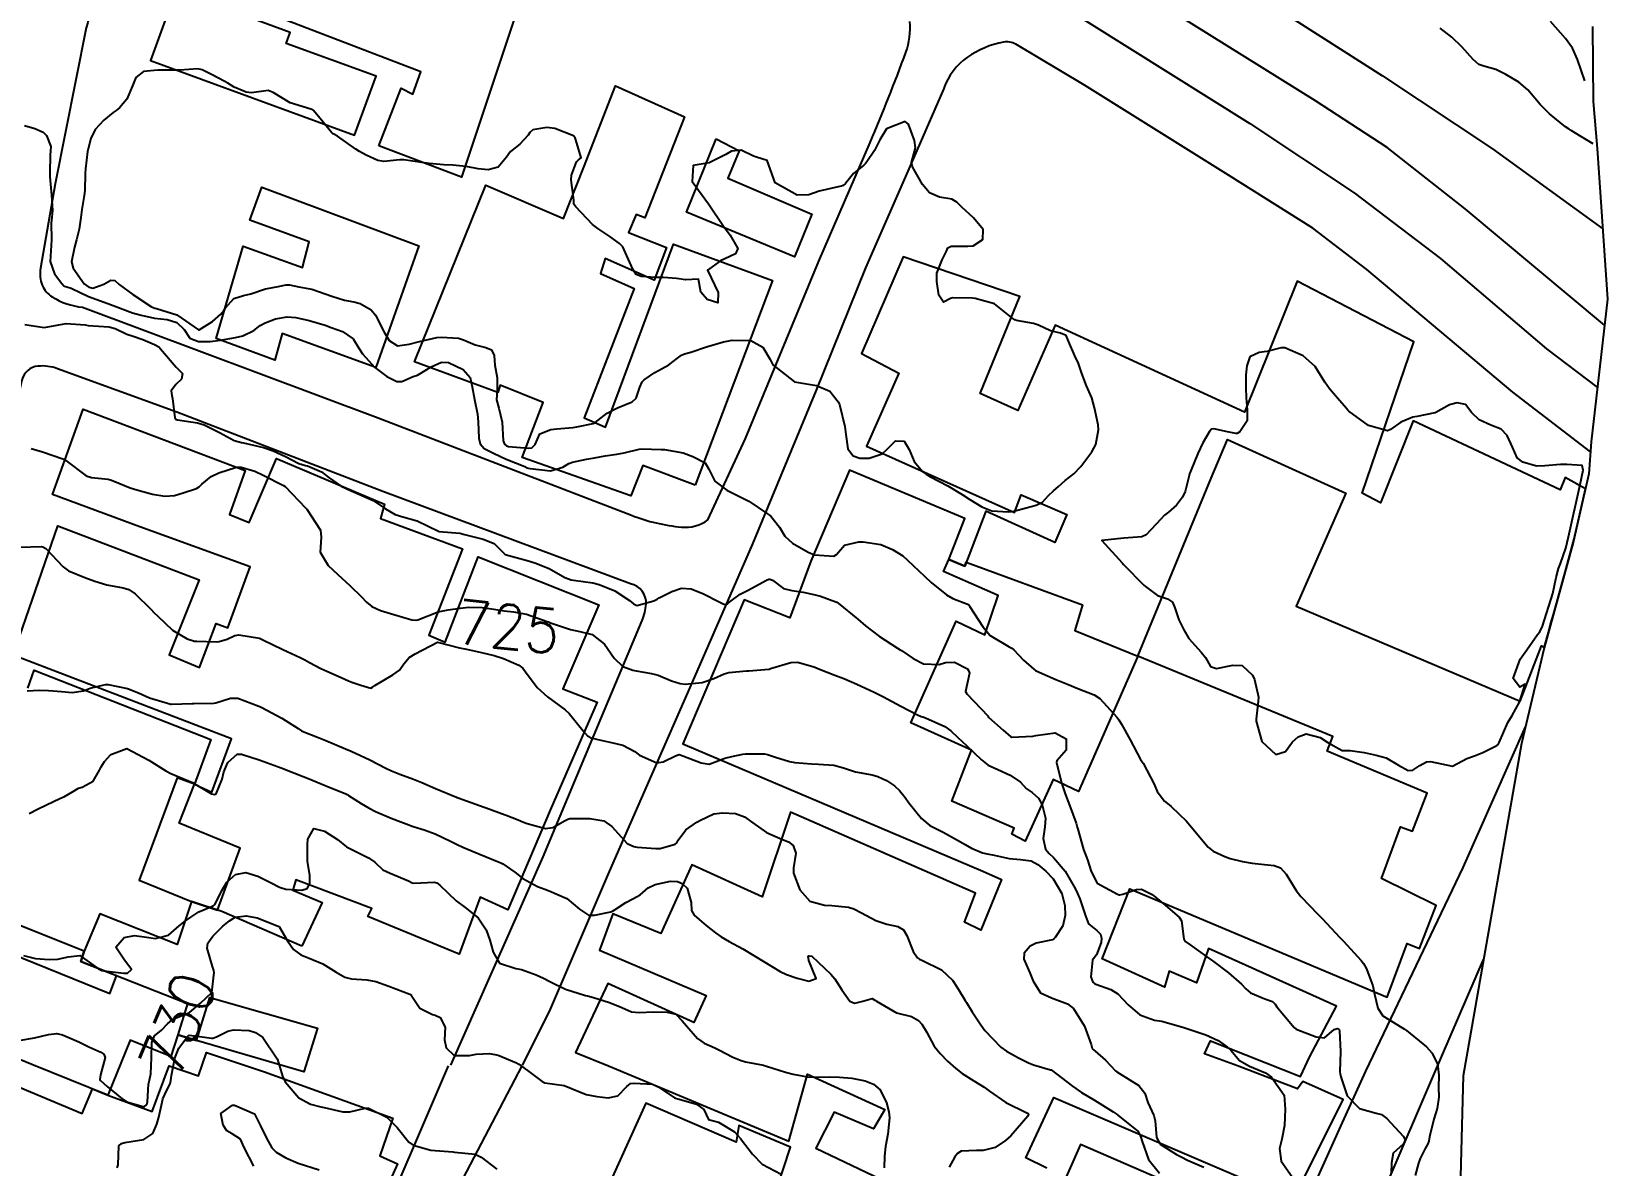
# Model space of a CAD drawing. Header units: metres. Extents: x 318500 to 325275, y 7408834 to 7428799.
# Drawn here: x 321720.5 to 321863.2, y 7415491 to 7415593.7 of the extents above; entities that cross this region are included whole.
import ezdxf
from ezdxf.enums import TextEntityAlignment as Align

# ---------------------------------------------------------------- set-up
doc = ezdxf.new("R2010")
doc.units = ezdxf.units.M
doc.header["$MEASUREMENT"] = 0
for name, color, linetype in [('Area', 45, 'Continuous'), ('Cotas', 45, 'Continuous'), ('Curvas de Nivel 1m', 11, 'Continuous'), ('Curvas de Nivel 5m', 15, 'Continuous'), ('Edificações', 30, 'Continuous'), ('Vias Primárias', 230, 'Continuous')]:
    doc.layers.add(name, color=color, linetype=linetype)
doc.styles.add('Style-STANDARD', font='STANDARD.shx')

msp = doc.modelspace()

# ---------------------------------------------------------------- linework, layer by layer
at = {"layer": 'Area'}
msp.add_lwpolyline([(321861.79, 7415594.13), (321861.85, 7415587.34), (321862.1, 7415584.49), (321862.22, 7415583.07), (321863.16, 7415569.43), (321861.69, 7415556.51), (321861.47, 7415553.6), (321860.06, 7415547.4), (321857.43, 7415537.85), (321855.38, 7415529.18), (321850.09, 7415499.09), (321849.99, 7415495.73), (321849.42, 7415473.78)], dxfattribs=at)
at = {"layer": 'Curvas de Nivel 1m', "flags": 128}
for points, elevation in [([(321861.1, 7415589.19), (321860.43, 7415591.13), (321859.98, 7415592.16), (321859.36, 7415593.02), (321858.01, 7415594.57)], 724), ([(321861.87, 7415583.49), (321860.66, 7415584.21), (321859.88, 7415584.7), (321859.68, 7415584.82), (321859.34, 7415585.02), (321857.9, 7415586.2), (321857.07, 7415587.05), (321855.93, 7415588.38), (321855.14, 7415589.08), (321853.95, 7415589.78), (321853.05, 7415590.21), (321851.95, 7415590.54), (321851.51, 7415590.68), (321850.99, 7415591.13), (321849.98, 7415592.28), (321849.06, 7415593.16), (321848, 7415593.97)], 723), ([(321719.85, 7415585.16), (321720.78, 7415584.87), (321721.54, 7415584.55), (321721.84, 7415584.26), (321722.24, 7415583.25), (321722.21, 7415582.84), (321722.17, 7415582.5), (321722.15, 7415580.84), (321722.15, 7415580.49), (321722.29, 7415578.84), (321722.38, 7415577.47), (321722.32, 7415576.84), (321722.27, 7415576.31), (321722.29, 7415574.84), (321722.25, 7415574.3), (321722.17, 7415572.84), (321722.56, 7415571.72), (321723.21, 7415570.83), (321723.44, 7415570.6), (321723.67, 7415570.54), (321724.07, 7415570.41), (321725.65, 7415569.66), (321727.4, 7415569.02), (321727.64, 7415568.95), (321728.11, 7415568.76), (321729.63, 7415568.18), (321730.39, 7415567.97), (321731.62, 7415567.71), (321732.76, 7415567.57), (321733.62, 7415567.32), (321734.29, 7415566.68), (321734.82, 7415565.89), (321735.6, 7415565.6), (321736.65, 7415565.6), (321737.6, 7415565.72), (321738.95, 7415565.96), (321739.6, 7415566.09), (321740.6, 7415566.6), (321741.17, 7415567.04), (321741.62, 7415567.29), (321742.57, 7415567.63), (321743.63, 7415567.83), (321744.4, 7415567.77), (321745.62, 7415567.49), (321747.07, 7415567.06), (321747.62, 7415566.87), (321748.62, 7415566.49), (321749.6, 7415565.82), (321750.12, 7415565), (321750.44, 7415564.47), (321751.57, 7415563.24), (321752.64, 7415562.43), (321753.55, 7415561.96), (321754, 7415561.97), (321755.04, 7415562.41), (321755.41, 7415562.55), (321755.56, 7415562.62), (321756.65, 7415563.31), (321757.58, 7415563.73), (321758.24, 7415563.7), (321759.57, 7415563.06), (321760.19, 7415562.33), (321760.38, 7415561.5), (321760.57, 7415560.33), (321760.84, 7415559), (321760.92, 7415558.33), (321760.98, 7415556.83), (321761.09, 7415556.32), (321761.47, 7415555.91), (321762.3, 7415555.47), (321763.46, 7415554.94), (321765.13, 7415554.26), (321765.35, 7415554.16), (321765.45, 7415554.13), (321765.62, 7415554.08), (321767.45, 7415553.89), (321768.58, 7415554.22), (321769.13, 7415554.54), (321769.46, 7415554.67), (321770.72, 7415554.94), (321771.46, 7415555.07), (321772.41, 7415555.23), (321773.47, 7415555.38), (321774.12, 7415555.5), (321775.48, 7415555.85), (321775.72, 7415555.88), (321777.48, 7415555.82), (321777.77, 7415555.8), (321779.47, 7415555.5), (321780.34, 7415555.19), (321781.46, 7415554.61), (321781.79, 7415554.04), (321782.35, 7415552.95), (321783.43, 7415552.13), (321783.67, 7415552.02), (321785.42, 7415551.12), (321787.1, 7415549.97), (321787.28, 7415549.86), (321787.4, 7415549.78), (321788.2, 7415548.77), (321788.69, 7415547.95), (321789.37, 7415547.34), (321790.78, 7415546.51), (321791.36, 7415546.28), (321793.1, 7415546.14), (321793.36, 7415546.29), (321794.08, 7415547.16), (321795.37, 7415547.45), (321795.78, 7415547.45), (321797.37, 7415547.2), (321798.43, 7415546.76), (321799.36, 7415546.17), (321799.79, 7415545.8), (321801.33, 7415544.34), (321801.92, 7415543.77), (321803.31, 7415542.64), (321803.89, 7415542.33), (321805.3, 7415541.78), (321805.33, 7415541.76), (321805.35, 7415541.73), (321805.41, 7415541.61), (321806.62, 7415539.71), (321807.26, 7415538.96), (321809, 7415537.93), (321809.24, 7415537.82), (321809.41, 7415537.68), (321810.3, 7415536.74), (321811.22, 7415535.91), (321811.37, 7415535.8), (321811.69, 7415535.64), (321813.21, 7415534.98), (321814.26, 7415534.55), (321815.2, 7415534.18), (321816.69, 7415533.58), (321817.19, 7415533.25), (321818.77, 7415531.55), (321818.93, 7415531.32), (321819.15, 7415530.93), (321819.93, 7415529.53), (321820.89, 7415527.75), (321821.02, 7415527.52), (321821.11, 7415527.39), (321822.11, 7415525.5), (321822.4, 7415524.83), (321823.06, 7415523.97), (321823.33, 7415523.75), (321823.66, 7415523.48), (321825.04, 7415522.14), (321825.61, 7415521.45), (321827.01, 7415519.8), (321827.47, 7415519.43), (321828.52, 7415518.94), (321828.99, 7415518.78), (321830.11, 7415518.51), (321830.99, 7415518.35), (321832.11, 7415518.24), (321832.99, 7415518.13), (321833.55, 7415517.92), (321834.08, 7415517.34), (321834.96, 7415515.88), (321835.39, 7415515.32), (321836.93, 7415513.74), (321837.35, 7415513.3), (321838.9, 7415511.65), (321839.08, 7415511.46), (321839.25, 7415511.27), (321840.87, 7415509.52), (321841.08, 7415509.25), (321841.33, 7415508.77), (321841.92, 7415507.23), (321842.07, 7415506.47), (321842.36, 7415505.23), (321842.81, 7415504.53), (321844.54, 7415503.46), (321844.79, 7415503.31), (321844.96, 7415503.2), (321846.77, 7415501.72), (321847.24, 7415501.16), (321847.77, 7415500.18), (321847.88, 7415499.15), (321847.85, 7415498.03), (321847.88, 7415497.15), (321847.73, 7415496.12), (321847.43, 7415495.16), (321847.05, 7415493.55), (321846.98, 7415493.17), (321846.89, 7415492.93), (321846.65, 7415492.5), (321846.2, 7415491.61), (321846.05, 7415491.18), (321845.75, 7415490.05)], 723), ([(321719.86, 7415567.13), (321721.61, 7415566.85), (321723.62, 7415567.23), (321725.33, 7415567.09), (321725.61, 7415567.05), (321727.48, 7415566.91), (321727.61, 7415566.88), (321728.05, 7415566.76), (321729.11, 7415566.25), (321729.6, 7415566.11), (321730.55, 7415565.78), (321731.6, 7415565.32), (321732, 7415565.12), (321732.34, 7415564.71), (321733.57, 7415563.26), (321734.15, 7415562.68), (321734.05, 7415562.18), (321733.54, 7415561.69), (321733.12, 7415561.11), (321733.18, 7415560.7), (321733.25, 7415560.42), (321733.44, 7415558.69), (321733.51, 7415558.56), (321733.7, 7415558.5), (321735.5, 7415558.23), (321736.1, 7415558.05), (321737.49, 7415557.35), (321738.82, 7415556.62), (321739.48, 7415556.45), (321739.67, 7415556.41), (321741.47, 7415556), (321742.35, 7415555.69), (321743.46, 7415555.18), (321744.67, 7415554.54), (321745.29, 7415554.37), (321745.45, 7415554.33), (321746.73, 7415553.8), (321747.44, 7415553.25), (321748.52, 7415552.49), (321749.42, 7415552.07), (321750.12, 7415551.77), (321751.41, 7415551.2), (321752.54, 7415550.43), (321753.39, 7415549.92), (321754.08, 7415549.72), (321755.38, 7415549.34), (321757.37, 7415548.37), (321759.25, 7415548.22), (321759.37, 7415548.2), (321759.56, 7415548.15), (321761.36, 7415547.69), (321762.36, 7415547.3), (321763.35, 7415546.29), (321765.34, 7415545.75), (321766.05, 7415545.54), (321767.33, 7415545.02), (321768.77, 7415544.22), (321769.32, 7415544.01), (321769.54, 7415543.98), (321771.31, 7415543.75), (321771.88, 7415543.6), (321773.3, 7415543), (321774.62, 7415542.14), (321774.98, 7415541.83), (321775.29, 7415541.69), (321776.82, 7415542.11), (321777.13, 7415542.27), (321777.29, 7415542.37), (321778.45, 7415542.94), (321779.31, 7415543.25), (321780.19, 7415543.18), (321781.3, 7415542.75), (321782.72, 7415542.03), (321783.09, 7415541.82), (321783.29, 7415541.76), (321783.49, 7415541.82), (321783.7, 7415542.02), (321784.62, 7415542.7), (321785.31, 7415543.03), (321787.01, 7415543.97), (321787.22, 7415544.08), (321787.32, 7415544.08), (321787.55, 7415543.97), (321788.57, 7415543.21), (321789.31, 7415543.04), (321790.35, 7415542.89), (321791.31, 7415542.67), (321791.92, 7415542.52), (321793.3, 7415542.03), (321793.39, 7415541.98), (321793.5, 7415541.89), (321795.28, 7415540.44), (321795.98, 7415539.85), (321797.26, 7415538.88), (321798.89, 7415537.82), (321799.11, 7415537.68), (321799.24, 7415537.6), (321800.31, 7415536.87), (321801.23, 7415536.4), (321802.64, 7415536.35), (321803.23, 7415536.53), (321804.04, 7415536.56), (321805.22, 7415535.96), (321805.3, 7415535.81), (321805.34, 7415535.73), (321805.4, 7415535.55), (321805.2, 7415534.59), (321805.04, 7415533.89), (321805.13, 7415533.73), (321805.19, 7415533.66), (321807.05, 7415531.7), (321807.1, 7415531.64), (321807.16, 7415531.55), (321808.43, 7415530.4), (321809.14, 7415529.79), (321809.23, 7415529.77), (321811.14, 7415529.86), (321811.41, 7415529.92), (321813.15, 7415530.14), (321814.14, 7415529.61), (321814.15, 7415528.58), (321813.29, 7415527.62), (321813.27, 7415527.46), (321813.74, 7415525.61), (321814.06, 7415524.62), (321814.46, 7415523.61), (321815.04, 7415521.97), (321815.15, 7415521.6), (321815.19, 7415521.43), (321815.72, 7415519.59), (321816.07, 7415518.66), (321816.4, 7415517.58), (321816.96, 7415516.53), (321818.79, 7415515.54), (321818.95, 7415515.49), (321819.02, 7415515.47), (321819.27, 7415515.54), (321820.53, 7415515.95), (321820.96, 7415515.98), (321821.94, 7415515.51), (321822.94, 7415514.71), (321824.38, 7415513.47), (321824.59, 7415513.13), (321824.79, 7415511.46), (321824.9, 7415511.29), (321825.38, 7415510.96), (321826.88, 7415509.88), (321827.49, 7415509.43), (321828.86, 7415508.43), (321830.03, 7415507.39), (321830.41, 7415506.96), (321830.83, 7415506.61), (321832.12, 7415506.07), (321832.82, 7415505.81), (321833.06, 7415505.59), (321833.23, 7415505.35), (321834.79, 7415503.47), (321834.97, 7415503.33), (321836.78, 7415502.61), (321837.55, 7415502.52), (321838.41, 7415503.28), (321838.68, 7415503.39), (321838.79, 7415503.35), (321838.86, 7415503.28), (321838.9, 7415503.16), (321838.98, 7415501.28), (321838.93, 7415499.46), (321838.95, 7415499.28), (321839.01, 7415499), (321839.58, 7415497.27), (321840.69, 7415496.14), (321842.21, 7415495.7), (321842.69, 7415495.6), (321843.17, 7415495.22), (321844.66, 7415493.64), (321844.81, 7415493.34), (321844.8, 7415493.2), (321844.76, 7415493.09), (321844.66, 7415492.91), (321843.76, 7415492.1), (321843.59, 7415491.21), (321843.57, 7415490.25)], 724), ([(321719.45, 7415546.97), (321721.35, 7415547.04), (321721.51, 7415547.01), (321721.76, 7415546.84), (321723.33, 7415545.17), (321723.83, 7415544.81), (321725.31, 7415544.23), (321726.2, 7415543.9), (321727.3, 7415543.55), (321728.77, 7415543.28), (321729.3, 7415543.13), (321729.86, 7415542.73), (321731.28, 7415541.34), (321731.59, 7415541.03), (321731.9, 7415540.71), (321733.25, 7415539.46), (321734.56, 7415538.67), (321735.24, 7415538.46), (321735.45, 7415538.44), (321737.24, 7415538.4), (321737.46, 7415538.41), (321738.18, 7415538.63), (321738.88, 7415538.98), (321739.25, 7415539.03), (321741.11, 7415538.71), (321741.24, 7415538.66), (321741.41, 7415538.58), (321743.23, 7415537.71), (321744.8, 7415536.96), (321745.21, 7415536.75), (321745.64, 7415536.52), (321746.68, 7415535.99), (321747.2, 7415535.75), (321748.52, 7415535.16), (321749.19, 7415534.86), (321749.47, 7415534.75), (321750.28, 7415534.46), (321751.19, 7415534.21), (321751.36, 7415534.28), (321751.57, 7415534.44), (321753.2, 7415535.4), (321753.78, 7415535.84), (321754.17, 7415536.41), (321754.66, 7415536.97), (321755.22, 7415537.32), (321757.24, 7415538.37), (321759.23, 7415537.84), (321759.85, 7415537.72), (321761.23, 7415537.44), (321762.37, 7415537.16), (321763.22, 7415536.89), (321764.59, 7415536.27), (321764.95, 7415536.01), (321765.2, 7415535.69), (321766.27, 7415534.25), (321767.18, 7415533.4), (321768.8, 7415532.22), (321769.16, 7415531.89), (321770.53, 7415530.19), (321770.81, 7415529.87), (321771.13, 7415529.71), (321771.74, 7415529.56), (321773.12, 7415529.25), (321774, 7415529.03), (321775.11, 7415528.45), (321775.29, 7415528.3), (321775.51, 7415528.12), (321777.1, 7415527.43), (321777.66, 7415527.54), (321778.79, 7415528.08), (321779.02, 7415528.17), (321779.11, 7415528.18), (321779.2, 7415528.17), (321779.43, 7415528.08), (321781.1, 7415527.43), (321781.84, 7415527.3), (321783.11, 7415527.8), (321783.26, 7415527.86), (321783.88, 7415528.01), (321784.89, 7415528.23), (321785.11, 7415528.25), (321786.85, 7415528.24), (321787.11, 7415528.2), (321787.82, 7415527.96), (321789.1, 7415527.55), (321789.57, 7415527.47), (321791.1, 7415527.33), (321791.72, 7415527.3), (321793.1, 7415527.23), (321793.99, 7415526.99), (321795.09, 7415526.62), (321796.59, 7415526.34), (321797.09, 7415526.21), (321797.87, 7415525.83), (321798.62, 7415525.36), (321799.07, 7415524.92), (321799.56, 7415524.29), (321799.91, 7415523.8), (321801.04, 7415522.39), (321801.82, 7415521.77), (321803.02, 7415521.15), (321804.31, 7415520.44), (321805, 7415520.03), (321805.58, 7415519.72), (321806.57, 7415519.28), (321806.99, 7415519.18), (321807.62, 7415519.07), (321808.99, 7415518.77), (321810, 7415518.67), (321810.99, 7415518.56), (321811.58, 7415518.24), (321812.3, 7415517.63), (321812.97, 7415516.94), (321813.75, 7415515.61), (321814.04, 7415514.5), (321814.05, 7415513.61), (321813.84, 7415512.68), (321813.14, 7415511.62), (321813.03, 7415511.49), (321812.9, 7415511.42), (321811.42, 7415511.11), (321810.89, 7415510.84), (321810.34, 7415510.2), (321810.33, 7415509.66), (321810.85, 7415508.41), (321811.16, 7415507.65), (321811.81, 7415506.61), (321812.83, 7415506.15), (321814.28, 7415505.61), (321814.81, 7415505.18), (321815.8, 7415503.58), (321816.4, 7415501.94), (321816.51, 7415501.57), (321816.62, 7415501.43), (321816.76, 7415501.31), (321817.71, 7415500.52), (321818.62, 7415499.54), (321818.74, 7415499.44), (321818.99, 7415499.29), (321820.72, 7415498.22), (321821.27, 7415497.51), (321821.54, 7415496.66), (321822.08, 7415495.5), (321822.2, 7415495.02), (321822.34, 7415493.49), (321822.65, 7415492.9), (321824.14, 7415491.96), (321824.63, 7415491.72), (321825.12, 7415491.46), (321826.62, 7415490.81)], 726), ([(321720.09, 7415533.95), (321721.18, 7415534.02), (321722.01, 7415534), (321723.18, 7415533.89), (321724.17, 7415533.81), (321725.18, 7415533.96), (321725.79, 7415534.19), (321727.19, 7415534.53), (321727.42, 7415534.53), (321729.18, 7415534.16), (321730.15, 7415533.76), (321731.17, 7415533.32), (321733.09, 7415532.76), (321733.16, 7415532.75), (321735.02, 7415532.8), (321735.16, 7415532.8), (321736.98, 7415532.83), (321737.16, 7415532.86), (321738.5, 7415533.29), (321739.17, 7415533.3), (321741.05, 7415532.58), (321741.16, 7415532.53), (321741.26, 7415532.48), (321743.14, 7415531.47), (321744.61, 7415530.54), (321744.93, 7415530.34), (321745.13, 7415530.25), (321746.37, 7415529.76), (321747.12, 7415529.45), (321748.9, 7415528.69), (321749.11, 7415528.6), (321749.2, 7415528.57), (321749.41, 7415528.48), (321751.1, 7415527.7), (321752.56, 7415526.96), (321753.08, 7415526.71), (321753.83, 7415526.41), (321755.07, 7415525.95), (321755.82, 7415525.64), (321757.06, 7415525.1), (321758.94, 7415524.34), (321759.02, 7415524.31), (321759.05, 7415524.3), (321759.11, 7415524.28), (321761.04, 7415523.57), (321761.98, 7415523.25), (321763.04, 7415522.85), (321763.44, 7415522.69), (321764.54, 7415522.27), (321765.03, 7415522.07), (321765.34, 7415521.94), (321767.02, 7415521.48), (321767.66, 7415521.59), (321768.8, 7415522.21), (321769.03, 7415522.33), (321769.2, 7415522.38), (321771.03, 7415522.4), (321772.3, 7415522.17), (321773.02, 7415521.68), (321774.4, 7415520.14), (321775, 7415519.85), (321775.32, 7415519.8), (321776.99, 7415519.67), (321777.4, 7415519.69), (321778.76, 7415520.08), (321778.9, 7415520.18), (321779.01, 7415520.42), (321779.73, 7415521.36), (321780.71, 7415522.05), (321781.03, 7415522.25), (321782.25, 7415522.82), (321783.04, 7415522.92), (321784.2, 7415522.85), (321785.04, 7415522.53), (321785.79, 7415521.99), (321787.02, 7415521.13), (321788.46, 7415520.49), (321789.01, 7415520.29), (321789.42, 7415519.94), (321789.67, 7415519.26), (321789.45, 7415517.94), (321789.47, 7415517.44), (321790.04, 7415515.93), (321790.93, 7415514.91), (321792.28, 7415514.55), (321792.93, 7415514.5), (321794.43, 7415514.37), (321794.93, 7415514.22), (321795.62, 7415513.85), (321796.91, 7415513.16), (321797.9, 7415512.82), (321798.91, 7415512.6), (321799.42, 7415512.32), (321799.72, 7415511.8), (321800.31, 7415510.35), (321800.69, 7415509.78), (321800.87, 7415509.64), (321801.13, 7415509.52), (321802.85, 7415508.68), (321803.87, 7415507.74), (321804.26, 7415507.16), (321804.82, 7415506.21), (321805.01, 7415505.91), (321805.12, 7415505.73), (321805.64, 7415504.88), (321806.41, 7415503.71), (321806.78, 7415503.19), (321808.24, 7415501.69), (321808.76, 7415501.32), (321809.82, 7415500.73), (321810.75, 7415500.27), (321811.2, 7415500.09), (321812.74, 7415499.64), (321812.79, 7415499.62), (321814.72, 7415498.15), (321815.55, 7415497.59), (321816.7, 7415496.89), (321818.41, 7415495.82), (321818.68, 7415495.65), (321818.84, 7415495.54), (321820.67, 7415494.04), (321820.84, 7415493.7), (321820.91, 7415493.52), (321821.04, 7415493.13), (321821.6, 7415491.51), (321822.61, 7415490.26)], 727), ([(321720.25, 7415522.86), (321721.03, 7415523.25), (321721.82, 7415523.62), (321723.04, 7415524.19), (321723.47, 7415524.39), (321724.2, 7415524.81), (321724.72, 7415525.13), (321725.06, 7415525.24), (321726.07, 7415525.78), (321726.63, 7415526.78), (321726.79, 7415527.07), (321727.09, 7415527.57), (321727.67, 7415528.19), (321729.11, 7415528.74), (321731.09, 7415527.67), (321732.64, 7415526.7), (321733.08, 7415526.46), (321733.44, 7415526.32), (321735.06, 7415525.64), (321736.78, 7415524.64), (321737.05, 7415524.56), (321737.18, 7415524.64), (321737.73, 7415525.97), (321737.9, 7415526.63), (321738.24, 7415527.47), (321739.1, 7415528.21), (321739.5, 7415528.21), (321741.1, 7415527.71), (321742.42, 7415527.23), (321743.09, 7415526.99), (321744.24, 7415526.54), (321745.08, 7415526.21), (321745.6, 7415525.99), (321747.06, 7415525.39), (321748.92, 7415524.62), (321749.05, 7415524.56), (321749.19, 7415524.48), (321750.33, 7415523.75), (321751.04, 7415523.33), (321751.62, 7415523.03), (321753.03, 7415522.42), (321755.02, 7415521.68), (321756.04, 7415521.36), (321757.01, 7415521.01), (321758.4, 7415520.35), (321759, 7415520.05), (321759.53, 7415519.8), (321760.98, 7415519.19), (321762.83, 7415518.44), (321762.97, 7415518.38), (321763.15, 7415518.29), (321764.23, 7415517.53), (321764.96, 7415516.97), (321766.28, 7415516.25), (321766.95, 7415515.98), (321767.33, 7415515.85), (321768.93, 7415515.14), (321770.1, 7415514.19), (321770.91, 7415513.64), (321771.44, 7415513.65), (321772.92, 7415513.95), (321773.07, 7415514), (321773.32, 7415514.15), (321774.28, 7415514.79), (321774.93, 7415515.13), (321775.58, 7415515.48), (321776.31, 7415516.11), (321776.95, 7415516.42), (321778.34, 7415516.71), (321778.96, 7415516.68), (321779.39, 7415516.51), (321779.85, 7415516.07), (321780.2, 7415514.79), (321780.24, 7415514.06), (321780.48, 7415513.63), (321780.91, 7415513.25), (321781.57, 7415512.71), (321782.41, 7415512.03), (321782.9, 7415511.69), (321783.64, 7415511.26), (321784.88, 7415510.58), (321785.88, 7415509.98), (321786.86, 7415509.38), (321788.27, 7415508.53), (321788.84, 7415508.26), (321789.78, 7415507.93), (321790.84, 7415507.67), (321791.51, 7415507.91), (321790.86, 7415509.52), (321790.8, 7415509.92), (321790.83, 7415509.96), (321790.87, 7415509.97), (321791.11, 7415509.92), (321792.85, 7415508.29), (321793.19, 7415507.88), (321793.83, 7415506.88), (321794.57, 7415505.86), (321794.82, 7415505.72), (321795.01, 7415505.67), (321795.74, 7415505.85), (321796.58, 7415506.08), (321796.82, 7415505.93), (321796.88, 7415505.9), (321796.99, 7415505.84), (321798.8, 7415504.8), (321800.14, 7415504.45), (321800.79, 7415504.1), (321801.08, 7415503.78), (321801.49, 7415503.06), (321802.21, 7415501.77), (321802.75, 7415501.1), (321803.42, 7415500.43), (321804.17, 7415499.74), (321804.73, 7415499.3), (321805.79, 7415498.65), (321806.72, 7415498.06), (321807.22, 7415497.69), (321808.69, 7415496.66), (321810.59, 7415495.74), (321810.68, 7415495.7), (321810.74, 7415495.65), (321810.68, 7415495.44), (321809.13, 7415493.67), (321808.89, 7415493.44), (321808.65, 7415493.23), (321807.73, 7415492.6), (321806.64, 7415492.32), (321806.02, 7415492.33), (321804.64, 7415492.26), (321804.31, 7415492.06), (321804.08, 7415491.74), (321803.55, 7415490.81)], 728), ([(321719.74, 7415509.98), (321720.85, 7415509.7), (321722.07, 7415509.62), (321722.85, 7415509.66), (321723.81, 7415509.86), (321724.86, 7415509.99), (321726.55, 7415508.77), (321726.84, 7415508.63), (321727.01, 7415508.59), (321728.83, 7415508.39), (321729.18, 7415508.39), (321729.54, 7415508.73), (321728.85, 7415509.66), (321728.12, 7415510.75), (321728.88, 7415511.63), (321729.81, 7415511.8), (321730.88, 7415511.66), (321731.71, 7415511.54), (321732.88, 7415511.84), (321733.83, 7415512.68), (321734.42, 7415513.14), (321734.9, 7415513.45), (321735.63, 7415513.93), (321736.92, 7415514.49), (321737.01, 7415514.54), (321737.09, 7415514.64), (321737.7, 7415515.87), (321738.17, 7415516.62), (321738.96, 7415517.31), (321739.87, 7415517.51), (321740.96, 7415517.17), (321742.17, 7415516.57), (321742.94, 7415516.18), (321743.49, 7415516), (321744.94, 7415515.89), (321745.43, 7415516.04), (321745.67, 7415516.52), (321745.67, 7415517.24), (321745.45, 7415518.52), (321745.46, 7415520.05), (321745.48, 7415520.52), (321746.04, 7415521.49), (321747.01, 7415521.26), (321748.17, 7415520.49), (321748.99, 7415519.82), (321750.26, 7415519.19), (321750.98, 7415518.84), (321751.55, 7415518.44), (321752.28, 7415517.75), (321752.96, 7415517.45), (321754.6, 7415516.75), (321754.95, 7415516.57), (321755.1, 7415516.54), (321756.95, 7415516.64), (321757.16, 7415516.57), (321757.44, 7415516.36), (321758.93, 7415514.93), (321759.74, 7415514.33), (321760.91, 7415513.41), (321761.65, 7415512.31), (321761.96, 7415511.39), (321762.26, 7415510.3), (321762.85, 7415509.28), (321764.31, 7415508.81), (321764.85, 7415508.72), (321766.18, 7415508.25), (321766.84, 7415507.94), (321767.45, 7415507.61), (321768.82, 7415506.95), (321770.64, 7415506.36), (321770.81, 7415506.32), (321771.37, 7415506.17), (321772.81, 7415505.74), (321773.93, 7415505.27), (321774.8, 7415504.87), (321775.49, 7415504.81), (321776.8, 7415504.9), (321778.04, 7415504.85), (321778.8, 7415504.66), (321779.39, 7415504.07), (321780.77, 7415502.48), (321781.39, 7415502.04), (321782.34, 7415501.61), (321782.75, 7415501.4), (321783.98, 7415500.78), (321784.74, 7415500.47), (321785.12, 7415500.37), (321786.74, 7415500.05), (321786.8, 7415500.03), (321787.01, 7415499.97), (321788.73, 7415499.42), (321789.43, 7415499.24), (321790.73, 7415499), (321791.65, 7415498.98), (321792.73, 7415498.99), (321793.63, 7415498.98), (321794.73, 7415498.88), (321795.94, 7415498.63), (321796.72, 7415498.34), (321797.32, 7415497.83), (321797.87, 7415496.65), (321798.1, 7415495.82), (321798.16, 7415495.3), (321797.99, 7415493.82), (321797.79, 7415492.68), (321797.7, 7415491.82), (321797.67, 7415490.77)], 729), ([(321728.24, 7415490.75), (321728.31, 7415491.04), (321728.39, 7415492.74), (321728.63, 7415492.97), (321728.94, 7415493.04), (321730.64, 7415493.31), (321731.47, 7415493.87), (321731.82, 7415494.7), (321732.01, 7415495.35), (321732.3, 7415496.7), (321732.37, 7415497.01), (321732.7, 7415497.73), (321733.04, 7415498.35), (321733.1, 7415498.68), (321733.15, 7415499.12), (321733.45, 7415500.68), (321733.82, 7415501.59), (321734.6, 7415502.66), (321734.68, 7415502.74), (321734.76, 7415502.76), (321735.72, 7415502.65), (321736.76, 7415502.51), (321736.89, 7415502.51), (321737.23, 7415502.63), (321738.26, 7415503.13), (321738.77, 7415503.25), (321740.17, 7415503.19), (321740.77, 7415503.02), (321741.41, 7415502.57), (321742.73, 7415500.64), (321742.76, 7415500.56), (321743.21, 7415499.05), (321743.45, 7415498.55), (321744.69, 7415497.1), (321745.74, 7415496.51), (321746.68, 7415496.29), (321746.96, 7415496.21), (321748.67, 7415495.82), (321749.31, 7415495.83), (321750.68, 7415496.16), (321750.98, 7415496.15), (321752.66, 7415495.36), (321753.57, 7415494.41), (321754.64, 7415493.08), (321755.04, 7415492.8), (321756.63, 7415492.37), (321758.63, 7415492.2), (321758.77, 7415492.19), (321760.63, 7415492.01), (321761.2, 7415491.73), (321762.61, 7415490.63)], 731), ([(321740.61, 7415490.92), (321739.72, 7415492.59), (321739.4, 7415493.36), (321738.64, 7415493.84), (321738.15, 7415494.12), (321737.83, 7415494.62), (321737.61, 7415495.68), (321738.68, 7415496.42), (321738.85, 7415496.43), (321740.67, 7415495.66), (321741.22, 7415494.57), (321741.71, 7415493.5), (321742.24, 7415492.56), (321742.62, 7415492.18), (321743.5, 7415491.66), (321744.61, 7415491.17), (321746.52, 7415490.58)], 732)]:
    msp.add_lwpolyline(points, dxfattribs=dict(at, elevation=elevation))
at = {"layer": 'Curvas de Nivel 1m', "elevation": 722, "flags": 128}
for points in [[(321799.58, 7415585.51), (321797.87, 7415584.85), (321797.27, 7415583.85), (321796.8, 7415582.9), (321796.1, 7415581.87), (321795.98, 7415581.71), (321795.83, 7415581.57), (321794.89, 7415580.8), (321794.18, 7415579.89), (321793.97, 7415579.72), (321793.8, 7415579.66), (321793.5, 7415579.6), (321791.79, 7415579.21), (321790.84, 7415578.88), (321789.78, 7415578.83), (321787.8, 7415579.97), (321787.08, 7415581.98), (321786.12, 7415582.28), (321785.83, 7415582.39), (321784.74, 7415582.92), (321783.84, 7415582.84), (321783.33, 7415582.54), (321782.37, 7415582.04), (321782.02, 7415581.86), (321781.83, 7415581.76), (321780.38, 7415581.52), (321780.3, 7415580.07), (321781.77, 7415578.05), (321783.13, 7415576.04), (321783.74, 7415575.23), (321784.42, 7415574.02), (321784.21, 7415573.52), (321783.71, 7415573.3), (321782.84, 7415572.9), (321781.69, 7415572.05), (321782.64, 7415570.04), (321782.6, 7415569.09), (321781.66, 7415569.4), (321781.07, 7415570.06), (321780.86, 7415571.24), (321779.68, 7415571.18), (321778.88, 7415571.29), (321777.68, 7415571.38), (321776.95, 7415571.39), (321775.68, 7415571.49), (321775.22, 7415571.67), (321774.91, 7415572.14), (321774.24, 7415573.62), (321774.01, 7415574.16), (321773.72, 7415574.47), (321772.82, 7415575.09), (321771.74, 7415575.82), (321771.28, 7415576.19), (321769.77, 7415577.8), (321769.59, 7415578.04), (321769.59, 7415578.21), (321769.59, 7415578.4), (321769.34, 7415580.22), (321769.36, 7415580.66), (321769.82, 7415581.86), (321770, 7415582.04), (321770.23, 7415582.21), (321769.84, 7415583.54), (321769.69, 7415584.05), (321769.56, 7415584.21), (321767.86, 7415584.89), (321767.14, 7415584.97), (321765.86, 7415584.75), (321765.6, 7415584.53), (321765.43, 7415584.27), (321764.68, 7415583.45), (321763.83, 7415582.79), (321763.48, 7415582.3), (321762.73, 7415581.39), (321761.81, 7415581.14), (321760.9, 7415581.24), (321759.82, 7415581.45), (321758.63, 7415581.55), (321757.82, 7415581.59), (321756.49, 7415581.72), (321755.82, 7415581.8), (321754.2, 7415582.04), (321753.82, 7415582.05), (321752.37, 7415581.89), (321751.82, 7415581.98), (321750.78, 7415582.47), (321750.16, 7415582.8), (321749.84, 7415583), (321748.17, 7415584.18), (321747.85, 7415584.37), (321747.76, 7415584.41), (321747.67, 7415584.5), (321746.6, 7415585.79), (321745.97, 7415586.53), (321745.88, 7415586.6), (321745.78, 7415586.64), (321743.89, 7415587.2), (321742.35, 7415588.13), (321741.91, 7415588.31), (321740.39, 7415588.11), (321739.9, 7415588.16), (321738.81, 7415588.63), (321738.25, 7415588.98), (321737.92, 7415589.18), (321736.84, 7415589.73), (321735.93, 7415590.2), (321735.53, 7415590.27), (321733.92, 7415590.16), (321733.37, 7415590.15), (321731.92, 7415590.15), (321730.61, 7415590.04), (321729.92, 7415589.51), (321729.62, 7415588.74), (321729.11, 7415587.53), (321728.44, 7415586.76), (321728.13, 7415586.51), (321727.87, 7415586.33), (321727.02, 7415585.63), (321726.24, 7415584.79), (321725.84, 7415583.99), (321725.6, 7415583.03), (321725.56, 7415582.8), (321725.37, 7415581.24), (321725.34, 7415580.8), (321725.3, 7415579.28), (321725.25, 7415578.81), (321725.02, 7415577.54), (321724.93, 7415576.81), (321724.79, 7415575.76), (321724.55, 7415574.81), (321724.38, 7415574.14), (321724.1, 7415572.82), (321724.26, 7415572.24), (321725.25, 7415570.8), (321725.67, 7415570.51), (321726.03, 7415570.42), (321727.02, 7415570.78), (321727.67, 7415571.14), (321728.02, 7415571.11), (321728.41, 7415570.76), (321729.66, 7415569.84), (321731.33, 7415568.72), (321731.64, 7415568.6), (321731.78, 7415568.57), (321733.63, 7415568.01), (321735.59, 7415566.66), (321735.67, 7415566.66), (321736.87, 7415567.4), (321737.63, 7415568.08), (321737.88, 7415568.39), (321738.03, 7415568.63), (321738.8, 7415569.48), (321739.66, 7415569.75), (321740.34, 7415569.92), (321741.67, 7415570.36), (321741.84, 7415570.4), (321742.82, 7415570.57), (321743.52, 7415570.71), (321743.67, 7415570.72), (321743.82, 7415570.71), (321744.69, 7415570.54), (321745.67, 7415570.37), (321745.87, 7415570.32), (321747.66, 7415569.71), (321748.8, 7415569.34), (321749.65, 7415569.17), (321750.22, 7415569.04), (321751.24, 7415568.46), (321751.63, 7415567.98), (321752.39, 7415566.44), (321752.85, 7415565.68), (321753.6, 7415565.21), (321754.67, 7415565.34), (321755.6, 7415565.6), (321757.17, 7415565.94), (321757.61, 7415565.99), (321759.14, 7415565.88), (321759.6, 7415565.73), (321760.63, 7415565.3), (321761.6, 7415565.05), (321762.13, 7415564.84), (321762.35, 7415564.31), (321762.43, 7415563.46), (321762.62, 7415562.3), (321762.63, 7415561.22), (321762.58, 7415560.3), (321762.78, 7415559.56), (321763.08, 7415558.3), (321763.19, 7415556.59), (321763.3, 7415556.29), (321763.48, 7415556.15), (321763.67, 7415556.09), (321765.47, 7415555.92), (321765.78, 7415555.95), (321766.06, 7415556.25), (321766.51, 7415557.24), (321767.5, 7415557.62), (321768.05, 7415557.68), (321769.5, 7415557.8), (321769.86, 7415557.85), (321771.32, 7415558.18), (321771.51, 7415558.27), (321772.58, 7415559.11), (321773.52, 7415559.57), (321774.86, 7415560.14), (321775.21, 7415560.46), (321775.55, 7415561.47), (321775.75, 7415561.93), (321775.93, 7415562.12), (321776.9, 7415562.78), (321777.58, 7415563.14), (321778.19, 7415563.49), (321778.96, 7415564.09), (321779.33, 7415564.35), (321779.59, 7415564.46), (321780.17, 7415564.64), (321781.6, 7415565.1), (321783.13, 7415565.55), (321783.61, 7415565.66), (321783.92, 7415565.7), (321785.61, 7415565.67), (321786.69, 7415565.07), (321787.34, 7415563.97), (321787.58, 7415563.47), (321789.56, 7415561.94), (321791.56, 7415561.6), (321792.74, 7415561.09), (321793.54, 7415560.11), (321793.61, 7415559.95), (321793.63, 7415559.89), (321793.66, 7415559.76), (321794.1, 7415557.88), (321794.2, 7415557.18), (321794.38, 7415555.88), (321794.85, 7415555.25), (321795.47, 7415555.02), (321796.3, 7415555.02), (321797.48, 7415555.43), (321797.95, 7415555.83), (321798.7, 7415556.61), (321799.49, 7415556.57), (321799.94, 7415555.8), (321800.39, 7415554.71), (321801.16, 7415553.78), (321801.46, 7415553.58), (321801.88, 7415553.35), (321803.44, 7415552.52), (321804.73, 7415551.74), (321805.42, 7415551.29), (321806.5, 7415550.63), (321807.41, 7415550.27), (321808.93, 7415550.16), (321809.41, 7415550.22), (321810.53, 7415550.54), (321811.42, 7415550.78), (321812.01, 7415551.05), (321812.55, 7415551.63), (321813, 7415552.07), (321813.44, 7415552.46), (321814.07, 7415552.99), (321814.84, 7415553.61), (321815.47, 7415554.27), (321816.46, 7415555.59), (321816.82, 7415556.25), (321817.09, 7415557.58), (321817.05, 7415558.05), (321816.71, 7415559.58), (321816.46, 7415560.5), (321816, 7415561.59), (321815.58, 7415562.7), (321815.26, 7415563.61), (321814.93, 7415564.28), (321814.35, 7415565.62), (321814.15, 7415566.14), (321813.63, 7415566.35), (321812.72, 7415566.55), (321811.63, 7415567.06), (321811.19, 7415567.21), (321809.64, 7415567.49), (321809.5, 7415567.55), (321809.33, 7415567.68), (321807.66, 7415569), (321805.9, 7415569.5), (321805.67, 7415569.51), (321803.88, 7415569.55), (321803.67, 7415569.5), (321803.04, 7415569.15), (321802.61, 7415569.78), (321802.45, 7415571.02), (321802.45, 7415571.78), (321802.92, 7415572.98), (321803.31, 7415573.77), (321803.43, 7415574.06), (321803.73, 7415574.22), (321805.26, 7415574.21), (321805.73, 7415574.26), (321806.61, 7415574.84), (321806.62, 7415575.72), (321805.77, 7415576.8), (321804.7, 7415577.75), (321804.24, 7415578.2), (321803.79, 7415578.48), (321802.67, 7415578.66), (321801.79, 7415579.04), (321801.15, 7415579.8), (321800.23, 7415581.4), (321800.15, 7415581.81), (321800.52, 7415583.13), (321800.43, 7415583.8), (321799.87, 7415585.26)], [(321851.53, 7415558.51), (321850.86, 7415559.13), (321850.3, 7415559.89), (321849.55, 7415560.05), (321848.84, 7415559.86), (321847.61, 7415559.17), (321847.57, 7415559.14), (321847.54, 7415559.14), (321845.92, 7415558.81), (321845.53, 7415558.74), (321844.44, 7415558.3), (321843.52, 7415557.63), (321843.25, 7415557.5), (321841.52, 7415557.99), (321839.74, 7415559.28), (321839.65, 7415559.38), (321839.54, 7415559.51), (321838.72, 7415560.46), (321837.98, 7415561.3), (321837.57, 7415561.91), (321836.68, 7415563.32), (321835.6, 7415564.28), (321833.94, 7415565.03), (321833.61, 7415565.01), (321832.31, 7415564.68), (321831.61, 7415564.59), (321830.79, 7415564.21), (321830.49, 7415563.4), (321830.41, 7415562.57), (321830.4, 7415561.4), (321830.45, 7415560.5), (321830.55, 7415559.4), (321830.52, 7415558.4), (321829.87, 7415557.41), (321829.64, 7415557.27), (321829.51, 7415557.27), (321828.75, 7415557.42), (321827.51, 7415557.67), (321827.31, 7415557.64), (321827.12, 7415557.45), (321826.53, 7415556.42), (321826.07, 7415555.46), (321825.47, 7415553.97), (321825.32, 7415553.61), (321825.28, 7415553.47), (321824.91, 7415552), (321824.67, 7415551.48), (321824.13, 7415550.78), (321823.41, 7415550.14), (321823.06, 7415549.85), (321822.73, 7415549.5), (321821.39, 7415548.09), (321821.01, 7415547.9), (321819.38, 7415547.78), (321817.38, 7415547.57), (321819.22, 7415545.54), (321819.35, 7415545.4), (321821.18, 7415543.52), (321821.32, 7415543.39), (321822.41, 7415542.6), (321823.31, 7415542.28), (321823.79, 7415541.97), (321824, 7415541.48), (321824.36, 7415540.39), (321824.79, 7415539.47), (321825.26, 7415538.69), (321826.37, 7415537.45), (321826.75, 7415536.96), (321827.23, 7415536.16), (321827.77, 7415535.97), (321829.23, 7415536.27), (321830.08, 7415536.25), (321831.03, 7415535.38), (321831.21, 7415534.98), (321831.57, 7415533.38), (321831.54, 7415533.02), (321831.34, 7415531.38), (321831.34, 7415531.2), (321831.85, 7415529.37), (321833.12, 7415528.19), (321834.01, 7415528.46), (321834.63, 7415529.34), (321835.14, 7415529.8), (321835.88, 7415530.06), (321837.14, 7415529.74), (321837.85, 7415529.29), (321839.13, 7415528.56), (321839.85, 7415528.55), (321841.13, 7415528.36), (321842.22, 7415528.13), (321843.12, 7415527.9), (321844.25, 7415527.21), (321845.1, 7415526.74), (321845.53, 7415526.77), (321846.17, 7415527.18), (321846.76, 7415527.53), (321847.12, 7415527.56), (321849.11, 7415527.14), (321850.43, 7415527.82), (321851.12, 7415528.07), (321851.87, 7415528.37), (321853.14, 7415528.99), (321853.26, 7415529.09), (321853.34, 7415529.29), (321854.12, 7415531.08), (321854.52, 7415531.71), (321855.19, 7415532.92), (321855.71, 7415534.56), (321855.21, 7415534.28), (321854.62, 7415535.08), (321855.24, 7415536.81), (321855.86, 7415537.67), (321856.83, 7415539.05), (321857.02, 7415539.29), (321857.28, 7415539.81), (321858.2, 7415542.78), (321858.52, 7415544.21), (321858.72, 7415545.02), (321858.89, 7415545.48), (321859.38, 7415546.87), (321859.62, 7415547.91), (321860.67, 7415552.65), (321860.94, 7415553.93), (321860.85, 7415554.37), (321859.47, 7415554.45), (321858.89, 7415554.44), (321857.47, 7415554.32), (321856.73, 7415554.31), (321855.48, 7415554.67), (321854.99, 7415555.07), (321854.56, 7415556.01), (321854.08, 7415557.08), (321853.52, 7415557.66), (321852.6, 7415558.02)]]:
    msp.add_lwpolyline(points, close=True, dxfattribs=at)
at = {"layer": 'Curvas de Nivel 5m', "flags": 128}
for points, elevation in [([(321720.44, 7415555.89), (321721.46, 7415555.6), (321723.3, 7415554.97), (321723.45, 7415554.9), (321723.57, 7415554.82), (321725.44, 7415553.44), (321725.91, 7415553.26), (321727.43, 7415553.11), (321727.71, 7415553.04), (321728.37, 7415552.76), (321729.42, 7415552.34), (321730.01, 7415552.15), (321731.42, 7415551.77), (321732.55, 7415551.57), (321733.41, 7415551.63), (321734.21, 7415551.89), (321735.42, 7415552.28), (321735.67, 7415552.42), (321735.91, 7415552.66), (321736.73, 7415553.36), (321737.44, 7415553.71), (321739.03, 7415554.2), (321739.45, 7415554.22), (321740.69, 7415553.84), (321741.44, 7415553.48), (321743.28, 7415552.56), (321743.43, 7415552.47), (321745.29, 7415550.53), (321745.4, 7415550.41), (321746.65, 7415548.51), (321746.71, 7415547.86), (321746.6, 7415546.51), (321747.33, 7415545.32), (321748.2, 7415544.49), (321749.3, 7415543.48), (321750.34, 7415542.46), (321750.8, 7415541.98), (321751.28, 7415541.58), (321752.06, 7415541.22), (321753.27, 7415540.86), (321754.91, 7415540.4), (321755.27, 7415540.35), (321755.31, 7415540.36), (321755.46, 7415540.4), (321757.28, 7415541.12), (321758.21, 7415541.29), (321759.28, 7415541.45), (321760.08, 7415541.53), (321761.28, 7415541.49), (321762.33, 7415541.36), (321763.28, 7415541.21), (321764.12, 7415541.12), (321765.28, 7415540.9), (321767.16, 7415540.24), (321767.27, 7415540.19), (321767.36, 7415540.15), (321769.26, 7415539.52), (321770.13, 7415539.33), (321771.25, 7415539.06), (321772.36, 7415538.17), (321773.22, 7415536.9), (321774.01, 7415536.15), (321774.91, 7415535.83), (321775.21, 7415535.78), (321776.62, 7415535.53), (321777.2, 7415535.36), (321778.41, 7415534.87), (321779.2, 7415534.61), (321779.67, 7415534.55), (321781.2, 7415534.72), (321782.25, 7415535.08), (321783.2, 7415535.5), (321783.62, 7415535.61), (321785.22, 7415535.77), (321785.43, 7415535.78), (321787.22, 7415535.91), (321787.27, 7415535.92), (321787.39, 7415535.97), (321789.23, 7415536.51), (321789.83, 7415536.54), (321791.22, 7415536.16), (321791.4, 7415536.09), (321791.83, 7415535.91), (321793.21, 7415535.38), (321794.01, 7415535.08), (321795.2, 7415534.57), (321796.76, 7415533.84), (321797.19, 7415533.63), (321797.6, 7415533.41), (321799.17, 7415532.56), (321800.68, 7415531.79), (321801.01, 7415531.63), (321801.16, 7415531.59), (321801.42, 7415531.52), (321803.15, 7415530.73), (321803.72, 7415530.33), (321804.35, 7415529.74), (321805.13, 7415529.01), (321806.47, 7415527.71), (321807.1, 7415527.21), (321807.95, 7415526.84), (321809.09, 7415526.31), (321810.01, 7415525.67), (321810.54, 7415525.12), (321811.07, 7415524.76), (321811.64, 7415524.22), (321811.98, 7415523.64), (321812.27, 7415522.41), (321812.21, 7415521.63), (321812.06, 7415520.59), (321812.29, 7415519.63), (321812.6, 7415519.23), (321812.99, 7415518.87), (321814.06, 7415517.61), (321814.96, 7415516.04), (321815.18, 7415515.6), (321815.4, 7415515.13), (321815.91, 7415513.59), (321816.18, 7415512.85), (321816.91, 7415512.24), (321817.27, 7415511.93), (321817.35, 7415511.56), (321817.31, 7415511.15), (321816.88, 7415510.06), (321816.67, 7415509.78), (321816.54, 7415509.57), (321816.39, 7415508.04), (321816.55, 7415507.57), (321816.72, 7415507.45), (321816.84, 7415507.4), (321818.18, 7415506.9), (321818.83, 7415506.5), (321819.77, 7415505.53), (321820.81, 7415504.62), (321822.16, 7415504.14), (321822.8, 7415504.03), (321824.79, 7415503.46), (321826.78, 7415502.8), (321827.92, 7415502.28), (321828.76, 7415501.7), (321829.06, 7415501.41), (321829.85, 7415500.49), (321830.75, 7415499.97), (321832.18, 7415499.37), (321832.73, 7415498.98), (321833.88, 7415497.34), (321833.97, 7415496.06), (321833.96, 7415495.34), (321833.92, 7415494.59), (321833.66, 7415493.35), (321833.47, 7415492.52), (321833.6, 7415491.35), (321834.61, 7415489.94)], 725), ([(321719.32, 7415502.3), (321720.76, 7415502.54), (321722.01, 7415502.83), (321722.76, 7415502.93), (321723.28, 7415502.81), (321724.75, 7415502.16), (321725.68, 7415501.72), (321726.74, 7415501.24), (321727.03, 7415501.06), (321727.14, 7415500.76), (321726.71, 7415499.19), (321726.66, 7415498.77), (321726.71, 7415498.66), (321727.34, 7415498.12), (321728.68, 7415497), (321729.12, 7415496.74), (321730.67, 7415496.28), (321730.92, 7415496.48), (321730.97, 7415496.72), (321731.08, 7415498.34), (321731.15, 7415498.71), (321731.28, 7415499.28), (321731.34, 7415500.71), (321731.36, 7415502.11), (321731.62, 7415502.71), (321732.24, 7415503.22), (321732.78, 7415503.81), (321733.26, 7415504.21), (321734.43, 7415504.67), (321734.79, 7415504.82), (321735.79, 7415505.66), (321736.81, 7415506.64), (321737.01, 7415508.46), (321736.98, 7415508.64), (321736.85, 7415509), (321736.39, 7415510.64), (321736.43, 7415511.09), (321736.88, 7415511.74), (321737.8, 7415512.63), (321738.39, 7415513.13), (321738.9, 7415513.45), (321739.92, 7415513.58), (321740.9, 7415513.39), (321742.8, 7415512.65), (321742.89, 7415512.61), (321742.93, 7415512.56), (321743.64, 7415511.31), (321744.21, 7415510.54), (321744.86, 7415510.05), (321745.62, 7415509.76), (321746.85, 7415509.22), (321748.07, 7415508.49), (321748.83, 7415508.02), (321749.44, 7415507.86), (321750.83, 7415507.79), (321751.64, 7415507.62), (321752.82, 7415507.21), (321754.74, 7415506.47), (321754.81, 7415506.45), (321754.85, 7415506.4), (321755.62, 7415505.21), (321756.79, 7415504.64), (321757.01, 7415504.58), (321757.48, 7415504.36), (321757.92, 7415503.49), (321757.88, 7415502.35), (321758.02, 7415501.62), (321758.74, 7415500.93), (321760.13, 7415500.93), (321760.74, 7415501.05), (321761.93, 7415501.11), (321762.74, 7415500.95), (321764.38, 7415500.27), (321764.61, 7415500.14), (321764.73, 7415500.06), (321765.49, 7415499.48), (321766.71, 7415498.57), (321766.95, 7415498.47), (321768.71, 7415498.21), (321770.7, 7415497.41), (321771.66, 7415497.21), (321772.69, 7415497.09), (321773.56, 7415497.28), (321774.38, 7415498.13), (321774.71, 7415498.38), (321775.03, 7415498.44), (321776.71, 7415498.33), (321777.2, 7415498.1), (321778.7, 7415497.1), (321780.05, 7415496.7), (321780.69, 7415496.53), (321781.35, 7415496.04), (321781.77, 7415495.13), (321782.67, 7415494.9), (321784.13, 7415494.01), (321784.65, 7415493.4), (321785.74, 7415491.98), (321786.62, 7415491.1), (321788.36, 7415490.19)], 730)]:
    msp.add_lwpolyline(points, dxfattribs=dict(at, elevation=elevation))
at = {"layer": 'Edificações'}
for points in [[(321751.92, 7415583.31), (321753.94, 7415588.53), (321755.01, 7415588), (321755.72, 7415590.01), (321738.96, 7415596.43), (321741.58, 7415602.84), (321752.86, 7415598.44), (321753.93, 7415601.23), (321761.78, 7415598.21), (321761.54, 7415596.9), (321764.51, 7415595.77), (321759.4, 7415580.47)], [(321735.93, 7415596.49), (321736.35, 7415597.62), (321733.96, 7415598.49), (321733.18, 7415596.36), (321731.24, 7415591.03), (321749.73, 7415584.28), (321751.67, 7415589.61), (321743.53, 7415592.58), (321743.89, 7415593.58)], [(321780.57, 7415552.57), (321775.82, 7415554.37), (321774.74, 7415551.61), (321764.89, 7415555.09), (321766.81, 7415560.07), (321762.91, 7415561.63), (321762.71, 7415560.97), (321755.15, 7415563.74), (321761.6, 7415579.75), (321768.65, 7415576.72), (321770.47, 7415581.39), (321773.34, 7415588.73), (321779.59, 7415585.94), (321776.01, 7415576.79), (321775.22, 7415577.09), (321774.53, 7415575.46), (321777.96, 7415574.09), (321776.86, 7415571.14), (321772.4, 7415573.12), (321771.98, 7415571.75), (321775.03, 7415570.38), (321770.5, 7415558.68), (321772.44, 7415557.84), (321778.61, 7415574.41), (321787.56, 7415571.12)], [(321782.47, 7415583.96), (321784.54, 7415582.86), (321783.51, 7415580.37), (321791.13, 7415577.12), (321789.56, 7415573.26), (321779.79, 7415577.31)], [(321751.65, 7415563.23), (321743.17, 7415566.33), (321742.51, 7415563.89), (321737.2, 7415565.86), (321739.65, 7415574.21), (321745.02, 7415572.3), (321745.62, 7415574.63), (321740.25, 7415576.59), (321741.32, 7415579.58), (321755.54, 7415574.26)]]:
    msp.add_lwpolyline(points, close=True, dxfattribs=at)
for points in [[(321833.3, 7415485.08), (321839.22, 7415496.95), (321835.58, 7415498.59), (321835.1, 7415497.92), (321829.66, 7415500), (321826.68, 7415501.09), (321827.22, 7415502.25), (321835.35, 7415499.02), (321836.19, 7415500.77), (321838.62, 7415505.4), (321827.02, 7415510.62), (321825.96, 7415507.52), (321823.46, 7415508.58), (321823.06, 7415507.13), (321817.4, 7415509.69), (321819.9, 7415516.01), (321843.22, 7415506.22), (321845.01, 7415511.08), (321846.13, 7415510.63), (321847.66, 7415514.5), (321842.7, 7415516.95), (321844.41, 7415521.65), (321845.49, 7415521.24), (321846.83, 7415524.69), (321837.78, 7415528.5), (321838.28, 7415529.83), (321820.64, 7415537.09), (321815.28, 7415524.85), (321812.96, 7415525.92), (321810.43, 7415520.33), (321809.22, 7415520.96), (321809.43, 7415521.52), (321803.79, 7415523.97), (321805.57, 7415528.58), (321800.09, 7415531.06), (321803.59, 7415538.9), (321804.18, 7415540.26), (321806.77, 7415539.03), (321808, 7415542.59), (321803.04, 7415544.75), (321803.52, 7415545.84), (321804.97, 7415545.24), (321805.11, 7415545.6), (321815.64, 7415541.73), (321814.92, 7415539.42), (321820.64, 7415537.09), (321827.29, 7415553.21), (321828.75, 7415556.73), (321839.47, 7415551.87), (321834.96, 7415541.63), (321855.25, 7415533.03), (321857.17, 7415538.02), (321857.43, 7415537.85), (321857.81, 7415539.23), (321858.01, 7415539.98), (321858.16, 7415540.49), (321858.32, 7415541.09), (321859.41, 7415545.03), (321860.13, 7415547.73), (321861.16, 7415552.24), (321859.32, 7415553.29), (321858.88, 7415552.15), (321845.56, 7415558.41), (321842.6, 7415550.98), (321840.95, 7415551.85), (321845.63, 7415565.56), (321835.07, 7415571.06), (321830.29, 7415559.2), (321813.14, 7415567.06), (321809.76, 7415559.34), (321806.37, 7415560.87), (321809.95, 7415569.68), (321799.39, 7415573.27), (321795.61, 7415564.5), (321799, 7415562.71), (321796.06, 7415556.12), (321809.48, 7415550.12), (321810.06, 7415551.72), (321814.21, 7415549.93), (321813.11, 7415547.4), (321806.89, 7415550.24), (321804.97, 7415545.24), (321803.52, 7415545.84), (321804.97, 7415549.56), (321794.54, 7415553.93), (321791.04, 7415545.7), (321789.13, 7415540.56), (321785, 7415542.21), (321779.45, 7415529.17), (321806.61, 7415517.62), (321808.3, 7415516.88), (321806.41, 7415512.28), (321804.93, 7415513), (321805.93, 7415515.64), (321789.2, 7415522.97), (321786.63, 7415515.31), (321780.25, 7415518.2), (321777.44, 7415511.99), (321773.11, 7415513.75), (321771.9, 7415510.46), (321781.57, 7415506.37), (321780.44, 7415503.93), (321772.66, 7415507.45), (321769.73, 7415501.2), (321772.71, 7415500), (321789.03, 7415493.18), (321790.72, 7415499.25), (321797.74, 7415496.03), (321796.71, 7415494.29), (321793.14, 7415495.79), (321791.48, 7415492.55), (321799.32, 7415488.79)], [(321720.14, 7415534.19), (321720.73, 7415535.83), (321736.71, 7415529.56), (321735.22, 7415525.5), (321733.66, 7415526.07), (321730.22, 7415516.81), (321734.96, 7415514.88), (321737.32, 7415514.1), (321739.38, 7415519.7), (321733.86, 7415521.96), (321735.22, 7415525.5), (321736.79, 7415524.78), (321738.59, 7415529.6), (321718.82, 7415537.18), (321722.87, 7415548.89), (321735.66, 7415544.02), (321732.94, 7415537.22), (321735.69, 7415536.08), (321737.2, 7415540.04), (321738.26, 7415539.65), (321740.27, 7415545.17), (321730.28, 7415548.81), (321722.38, 7415551.74), (321725.14, 7415559.46), (321739.83, 7415553.9), (321738.41, 7415549.92), (321740.19, 7415549.21), (321742.67, 7415555), (321752.43, 7415550.86), (321752.07, 7415549.55), (321759.49, 7415546.8), (321756.45, 7415538.99), (321757.92, 7415538.35), (321760.92, 7415546.08), (321771.84, 7415541.74), (321768.57, 7415534.14), (321771.69, 7415532.93), (321767.43, 7415523.15), (321763.6, 7415514.11), (321761.11, 7415515.26), (321759.18, 7415510.1), (321750.93, 7415513.52), (321751.28, 7415514.23), (321744.42, 7415516.84), (321744.14, 7415515.89), (321746.78, 7415514.79), (321744.96, 7415510.82)], [(321744.96, 7415510.82), (321737.72, 7415513.97), (321734.96, 7415514.88), (321733.67, 7415510.97), (321726.66, 7415513.75), (321725.24, 7415510.38), (321724.93, 7415509.44), (321734.6, 7415505.63), (321733.73, 7415502.81), (321735.42, 7415502.3), (321736.63, 7415506.17), (321746.37, 7415503.4), (321745.12, 7415499.45), (321735.42, 7415502.3), (321733.73, 7415502.81), (321733.1, 7415500.83), (321729.4, 7415502.33), (321727.38, 7415497.35), (321727.38, 7415497.35), (321720.5, 7415500.11), (321711.84, 7415503.68)], [(321716.22, 7415511.13), (321727.58, 7415506.54), (321728.18, 7415508.16), (321724.93, 7415509.44), (321725.24, 7415510.38), (321713.95, 7415514.88)], [(321711.79, 7415489.22), (321712.69, 7415491.57), (321709.1, 7415492.96), (321712.06, 7415500), (321712.31, 7415501.02), (321725.07, 7415495.68), (321725.99, 7415497.9), (321727.38, 7415497.35), (321731.39, 7415495.85), (321732.94, 7415500), (321735.61, 7415499.1), (321736.33, 7415501.2), (321741.58, 7415499.44), (321753.2, 7415495.26), (321752, 7415491.83), (321753.61, 7415491.12), (321749.94, 7415482.91)], [(321812.39, 7415490.74), (321810.5, 7415491.66), (321813.02, 7415497.14), (321832.47, 7415488.81)], [(321785.36, 7415480.96), (321789.2, 7415492.62), (321784.5, 7415494.58), (321784.27, 7415493.09), (321776.1, 7415496.6), (321773.04, 7415489.87)], [(321830.54, 7415486.32), (321815.44, 7415492.87), (321812.39, 7415485.99)]]:
    msp.add_lwpolyline(points, dxfattribs=at)
at = {"layer": 'Vias Primárias'}
for points in [[(321109.37, 7414841.13, 0), (321121.45, 7414845.47, -0.165445)], [(321862.89, 7415567.07), (321850.27, 7415577.6), (321843.22, 7415583.16), (321836.72, 7415587.38), (321822.33, 7415596.34), (321812.15, 7415602.8), (321809.64, 7415604.44, 0.140007), (321808.43, 7415604.81, 0.171525), (321806.62, 7415604.21, 0.36625), (321806.13, 7415601.9, 0.144577), (321808.99, 7415599.01), (321830.79, 7415585.33), (321840.23, 7415579.06), (321848.04, 7415573.11), (321857.64, 7415564.94), (321862.25, 7415561.42)], [(321727.39, 7415601.77, -0.000823), (321725.44, 7415594.01), (321722.63, 7415579.87), (321721.29, 7415572.22, 0.140176), (321721.45, 7415570.68, 0.16115), (321722.35, 7415569.63, 0.110503), (321725.09, 7415568.69), (321751.85, 7415558.69), (321774.81, 7415549.85, 0.068013), (321779.32, 7415548.78, 0.182225), (321781.72, 7415549.43), (321785.13, 7415556.82), (321791.76, 7415572.88), (321796.39, 7415583.61, 0.014459), (321799.63, 7415591.77, 0.11027), (321800, 7415594.57, 0.144687)], [(321861.62, 7415555.6), (321854.58, 7415561), (321841.38, 7415572.11), (321836.49, 7415575.86), (321828.84, 7415580.66), (321815.82, 7415588.82), (321809.58, 7415592.51, 0.18154), (321808.48, 7415592.71, 0.107744), (321805.21, 7415591.33, 0.157292), (321803.07, 7415588.49), (321799.82, 7415581.03), (321795.98, 7415572.27), (321791.52, 7415561.19), (321785.74, 7415547.28), (321780.49, 7415535.21), (321772.76, 7415517.59), (321767.35, 7415504.93), (321764.9, 7415500.05)], [(321758.45, 7415500.05), (321766.79, 7415518.93), (321772.1, 7415531.64), (321775.76, 7415540.31, 0.083534), (321776.12, 7415541.8, 0.376602), (321774.7, 7415543.65), (321752.27, 7415552.02), (321733.62, 7415559.19), (321722.83, 7415563.12, 0.10925), (321721.06, 7415563.36, 0.32435), (321719.61, 7415562.1), (321715.48, 7415544.09), (321711.94, 7415527.68), (321708.95, 7415513.51), (321705.67, 7415499.57), (321703.97, 7415490.59)], [(321764.87, 7415500), (321757.83, 7415486.55), (321753.96, 7415477.69), (321747.04, 7415462.39), (321740.64, 7415447.55), (321734.65, 7415434.46), (321729.03, 7415420.96, 0.457883), (321730.55, 7415417.93), (321739.81, 7415413.91), (321753.17, 7415407.59), (321766.31, 7415401.88), (321784.05, 7415394.1), (321790.82, 7415391.15, 0.349421), (321793.9, 7415391.98), (321798.6, 7415402.42), (321804.08, 7415414.82), (321813.67, 7415436.41), (321819.87, 7415450.86), (321825.34, 7415463.78), (321831.31, 7415477.4), (321839, 7415494.54), (321841.28, 7415499.51), (321850.09, 7415517.96), (321855.76, 7415530.77)], [(321821.14, 7415377.76), (321807.57, 7415383.75), (321800.75, 7415386.97, -0.420499), (321799.56, 7415389.46), (321800.37, 7415391.71), (321805.27, 7415402.56), (321809.78, 7415412.97), (321816.3, 7415426.89), (321822.4, 7415441.08), (321827, 7415452.12), (321829.2, 7415456.77), (321829.35, 7415457.39), (321834.02, 7415467.49), (321838.56, 7415478.49), (321847.49, 7415499.33), (321851.94, 7415509.63)]]:
    msp.add_lwpolyline(points, format="xyb", dxfattribs=at)
for points in [[(321831.3, 7415597.01), (321842.8, 7415589.64), (321852.76, 7415583.03), (321862.72, 7415575.8)], [(321751.04, 7415483.25), (321758.23, 7415500)]]:
    msp.add_lwpolyline(points, dxfattribs=at)

# ---------------------------------------------------------------- texts
at = {"layer": 'Cotas', "style": 'Style-STANDARD'}
for s, rotation, p in [('725', 354.084, (321763.63, 7415539.76, 725)), ('730', 67.4931, (321733.73, 7415503.81, 730))]:
    msp.add_text(s, height=4, rotation=rotation, dxfattribs=at).set_placement(p, align=Align.MIDDLE_CENTER)

doc.saveas('drawing.dxf')
